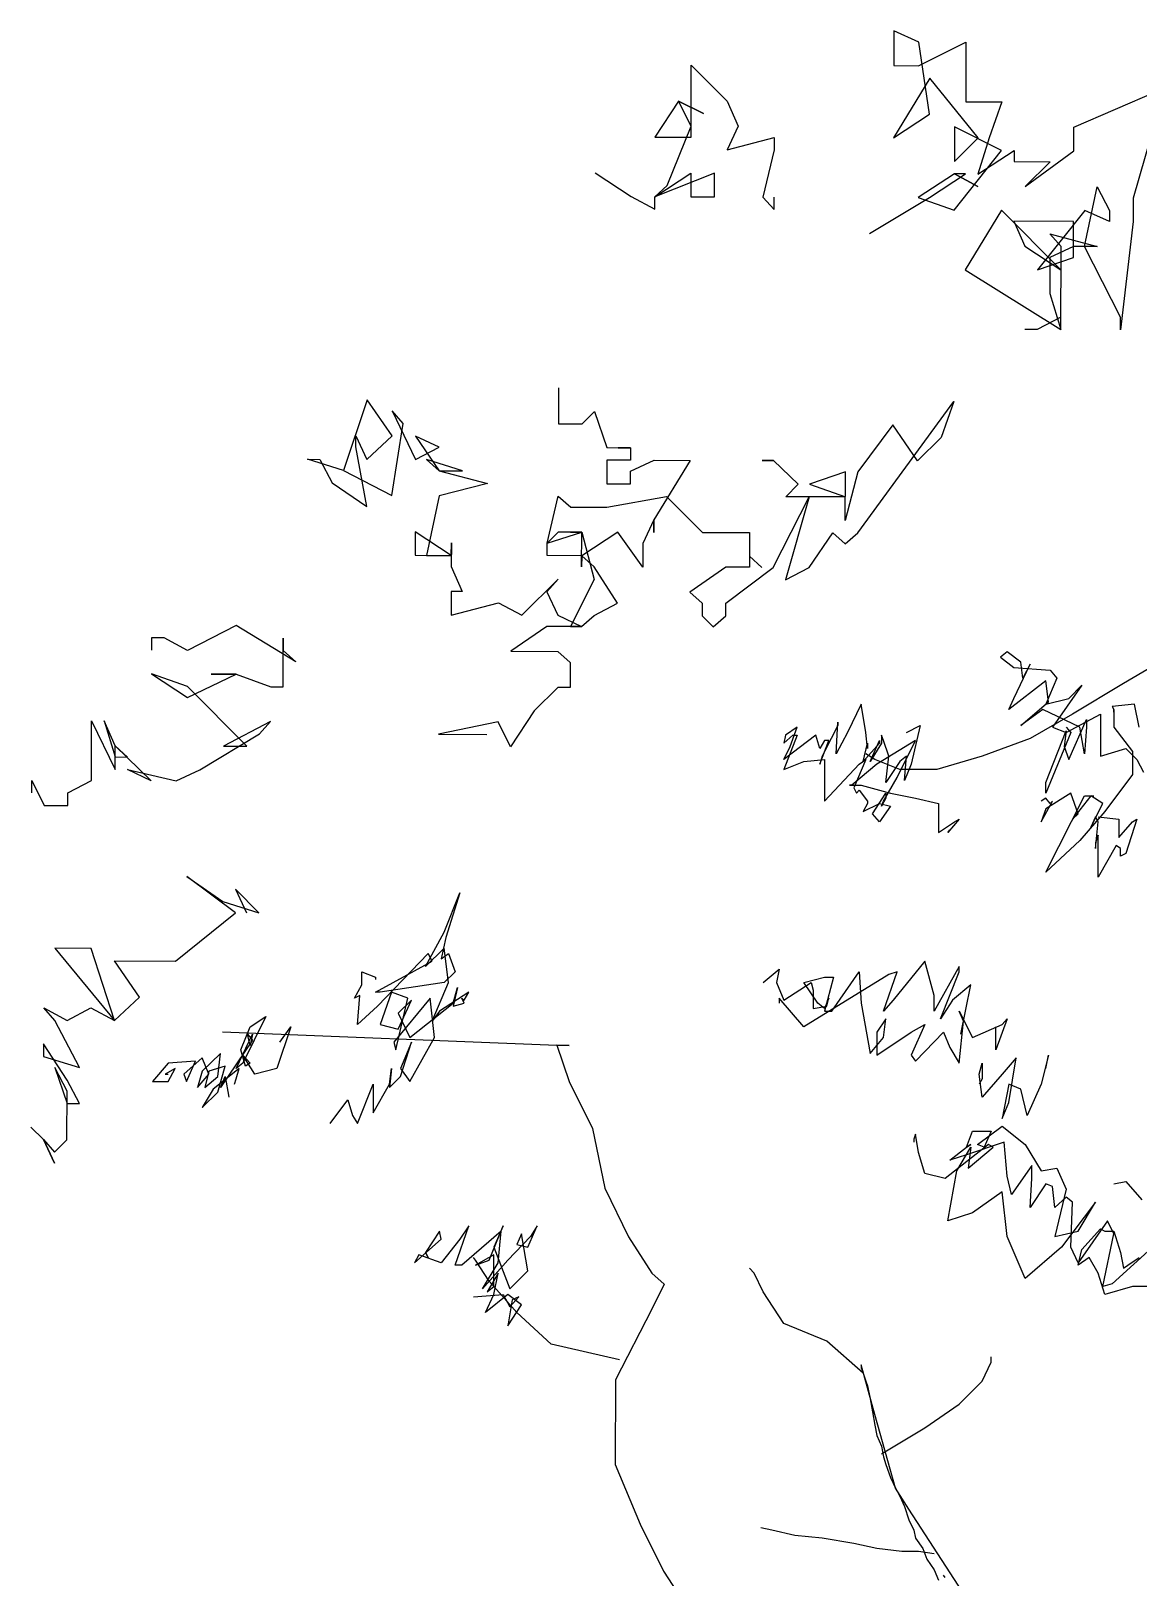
# Model space of a CAD drawing. Extents: x 2.52 to 6.06, y 1.1 to 8.22.
# Drawn here: x 2.971 to 3.56, y 1.865 to 2.689 of the extents above; entities that cross this region are included whole.
import ezdxf

# ---------------------------------------------------------------- set-up
doc = ezdxf.new("R2010")
doc.units = 0
doc.header["$LTSCALE"] = 0.4
doc.header["$MEASUREMENT"] = 0
doc.layers.add('CERCHA', color=7, linetype='CONTINUOUS')

msp = doc.modelspace()

# ---------------------------------------------------------------- linework, layer by layer
at = {"layer": 'CERCHA'}
for p, q in [((3.43038, 2.68854), (3.43033, 2.67008)), ((3.44365, 2.6826), (3.43038, 2.68854)), ((3.44362, 2.67004), (3.46876, 2.68253)), ((3.44946, 2.64418), (3.44365, 2.6826)), ((3.46876, 2.68253), (3.46868, 2.65077)), ((3.3224, 2.63197), (3.3225, 2.67037)), ((3.3225, 2.67037), (3.34165, 2.65112)), ((3.43033, 2.67008), (3.44362, 2.67004)), ((3.44951, 2.66338), (3.43022, 2.63167)), ((3.47527, 2.63155), (3.44951, 2.66338)), ((3.3158, 2.65119), (3.3032, 2.63202)), ((3.32908, 2.6445), (3.3158, 2.65119)), ((3.3158, 2.65119), (3.32908, 2.6445)), ((3.32241, 2.63787), (3.3158, 2.65119)), ((3.34165, 2.65112), (3.34752, 2.63781)), ((3.52625, 2.63732), (3.57061, 2.6564)), ((3.43022, 2.63167), (3.44946, 2.64418)), ((3.46868, 2.65077), (3.48788, 2.65072)), ((3.48788, 2.65072), (3.48118, 2.63154)), ((3.57057, 2.64385), (3.5579, 2.59957)), ((3.30977, 2.60615), (3.32241, 2.63787)), ((3.34752, 2.63781), (3.34158, 2.62527)), ((3.46273, 2.63749), (3.46268, 2.61903)), ((3.48781, 2.62487), (3.46273, 2.63749)), ((3.52621, 2.62477), (3.52625, 2.63732)), ((3.3032, 2.63202), (3.3224, 2.63197)), ((3.34158, 2.62527), (3.36671, 2.63185)), ((3.36671, 2.63185), (3.36669, 2.6252)), ((3.46268, 2.61903), (3.47527, 2.63155)), ((3.48118, 2.63154), (3.47522, 2.61235)), ((3.36669, 2.6252), (3.36071, 2.60011)), ((3.46261, 2.59318), (3.48781, 2.62487)), ((3.47522, 2.61235), (3.49445, 2.62485)), ((3.49445, 2.62485), (3.49444, 2.61894)), ((3.49444, 2.61894), (3.51364, 2.61889)), ((3.50031, 2.60563), (3.52621, 2.62477)), ((3.51364, 2.61889), (3.50031, 2.60563)), ((3.27139, 2.6129), (3.29055, 2.6003)), ((3.30311, 2.60026), (3.32234, 2.61276)), ((3.3349, 2.61273), (3.30311, 2.60026)), ((3.32234, 2.61276), (3.32231, 2.60021)), ((3.33487, 2.60018), (3.3349, 2.61273)), ((3.46266, 2.61238), (3.44343, 2.59988)), ((3.44934, 2.59986), (3.46857, 2.61237)), ((3.4752, 2.6057), (3.46266, 2.61238)), ((3.46266, 2.61238), (3.4752, 2.6057)), ((3.46857, 2.61237), (3.46266, 2.61238)), ((3.30311, 2.60026), (3.30977, 2.60615)), ((3.53198, 2.57379), (3.53871, 2.60553)), ((3.53871, 2.60553), (3.54533, 2.59296)), ((3.29055, 2.6003), (3.30309, 2.59361)), ((3.30309, 2.59361), (3.30311, 2.60026)), ((3.32231, 2.60021), (3.33487, 2.60018)), ((3.36071, 2.60011), (3.3666, 2.59344)), ((3.3666, 2.59344), (3.36662, 2.60009)), ((3.41753, 2.58075), (3.44934, 2.59986)), ((3.44343, 2.59988), (3.46261, 2.59318)), ((3.5579, 2.59957), (3.55787, 2.58702)), ((3.48772, 2.59311), (3.46843, 2.56141)), ((3.51939, 2.56127), (3.48772, 2.59311)), ((3.49435, 2.58719), (3.50022, 2.57388)), ((3.52611, 2.5871), (3.49435, 2.58719)), ((3.53203, 2.59299), (3.50684, 2.56131)), ((3.52606, 2.5679), (3.52611, 2.5871)), ((3.54531, 2.58705), (3.53203, 2.59299)), ((3.54533, 2.59296), (3.54531, 2.58705)), ((3.55787, 2.58702), (3.55106, 2.52943)), ((3.51354, 2.58049), (3.53863, 2.57377)), ((3.51943, 2.57383), (3.51354, 2.58049)), ((3.50022, 2.57388), (3.51939, 2.56127)), ((3.52607, 2.57381), (3.5135, 2.56793)), ((3.51931, 2.52951), (3.51943, 2.57383)), ((3.53863, 2.57377), (3.52607, 2.57381)), ((3.55108, 2.53608), (3.53198, 2.57379)), ((3.46843, 2.56141), (3.51931, 2.52951)), ((3.50684, 2.56131), (3.52606, 2.5679)), ((3.5135, 2.56793), (3.51345, 2.54873)), ((3.51345, 2.54873), (3.51931, 2.52951)), ((3.51932, 2.53616), (3.50675, 2.52955)), ((3.51931, 2.52951), (3.51932, 2.53616)), ((3.55106, 2.52943), (3.55108, 2.53608)), ((3.50675, 2.52955), (3.5001, 2.52957)), ((3.25187, 2.49848), (3.25182, 2.47928)), ((3.14994, 2.49211), (3.13728, 2.45448)), ((3.16318, 2.47288), (3.14994, 2.49211)), ((3.41119, 2.42124), (3.46234, 2.49127)), ((3.46234, 2.49127), (3.45564, 2.47208)), ((3.1631, 2.44112), (3.16911, 2.47951)), ((3.16322, 2.48617), (3.1757, 2.46029)), ((3.16911, 2.47951), (3.16322, 2.48617)), ((3.25182, 2.47928), (3.26438, 2.47925)), ((3.26438, 2.47925), (3.27104, 2.48588)), ((3.27104, 2.48588), (3.27764, 2.46666)), ((3.42981, 2.4788), (3.41128, 2.45374)), ((3.44305, 2.45956), (3.42981, 2.4788)), ((3.14396, 2.46702), (3.14398, 2.47293)), ((3.14398, 2.47293), (3.14985, 2.46036)), ((3.14985, 2.46036), (3.16318, 2.47288)), ((3.17574, 2.47284), (3.18824, 2.45434)), ((3.18828, 2.4669), (3.17574, 2.47284)), ((3.45564, 2.47208), (3.44305, 2.45956)), ((3.14979, 2.43525), (3.14396, 2.46702)), ((3.1757, 2.46029), (3.18828, 2.4669)), ((3.27764, 2.46666), (3.29019, 2.46662)), ((3.28354, 2.46664), (3.29019, 2.46662)), ((3.29019, 2.46662), (3.28354, 2.46664)), ((3.29019, 2.46662), (3.29017, 2.45998)), ((3.1181, 2.46044), (3.12474, 2.46043)), ((3.13728, 2.45448), (3.1181, 2.46044)), ((3.12474, 2.46043), (3.13136, 2.44785)), ((3.13728, 2.45448), (3.1631, 2.44112)), ((3.18161, 2.46027), (3.18824, 2.45434)), ((3.2008, 2.45431), (3.18161, 2.46027)), ((3.18824, 2.45434), (3.21407, 2.44763)), ((3.18824, 2.45434), (3.2008, 2.45431)), ((3.27762, 2.46001), (3.27758, 2.44746)), ((3.29017, 2.45998), (3.27762, 2.46001)), ((3.29014, 2.44742), (3.29016, 2.45407)), ((3.29016, 2.45407), (3.30273, 2.45994)), ((3.32193, 2.45989), (3.30264, 2.42819)), ((3.30273, 2.45994), (3.32193, 2.45989)), ((3.36033, 2.45979), (3.36624, 2.45977)), ((3.36624, 2.45977), (3.36033, 2.45979)), ((3.3795, 2.44718), (3.36624, 2.45977)), ((3.40463, 2.45376), (3.38541, 2.44716)), ((3.40456, 2.42791), (3.40463, 2.45376)), ((3.41128, 2.45374), (3.40456, 2.42791)), ((3.13136, 2.44785), (3.14979, 2.43525)), ((3.21407, 2.44763), (3.18821, 2.44105)), ((3.27758, 2.44746), (3.29014, 2.44742)), ((3.37284, 2.44055), (3.3795, 2.44718)), ((3.38541, 2.44716), (3.40459, 2.44046)), ((3.18821, 2.44105), (3.18147, 2.40931)), ((3.24574, 2.41579), (3.25172, 2.44088)), ((3.25172, 2.44088), (3.25835, 2.43495)), ((3.27755, 2.4349), (3.30932, 2.44072)), ((3.30932, 2.44072), (3.32847, 2.42147)), ((3.36609, 2.4029), (3.38539, 2.44052)), ((3.38539, 2.44052), (3.37272, 2.39624)), ((3.40459, 2.44046), (3.37284, 2.44055)), ((3.25835, 2.43495), (3.27755, 2.4349)), ((3.1756, 2.42188), (3.17556, 2.40933)), ((3.19477, 2.40928), (3.1756, 2.42188)), ((3.25167, 2.42168), (3.24574, 2.41579)), ((3.24574, 2.41579), (3.26422, 2.42164)), ((3.26422, 2.42164), (3.25167, 2.42168)), ((3.25831, 2.42166), (3.26422, 2.42164)), ((3.26422, 2.42164), (3.25831, 2.42166)), ((3.26417, 2.40318), (3.26422, 2.42164)), ((3.28342, 2.42159), (3.26419, 2.40909)), ((3.26422, 2.42164), (3.2708, 2.39652)), ((3.29667, 2.40309), (3.28342, 2.42159)), ((3.30264, 2.42819), (3.2967, 2.41565)), ((3.30262, 2.42154), (3.30264, 2.42819)), ((3.30264, 2.42819), (3.30262, 2.42154)), ((3.32847, 2.42147), (3.35358, 2.4214)), ((3.35358, 2.4214), (3.35355, 2.40885)), ((3.38529, 2.40285), (3.39789, 2.42128)), ((3.39789, 2.42128), (3.40452, 2.41535)), ((3.40452, 2.41535), (3.41119, 2.42124)), ((3.19478, 2.41592), (3.19475, 2.40337)), ((3.19477, 2.40928), (3.19478, 2.41592)), ((3.24572, 2.40914), (3.24574, 2.41579)), ((3.2967, 2.41565), (3.29667, 2.40309)), ((3.17556, 2.40933), (3.19477, 2.40928)), ((3.18147, 2.40931), (3.19477, 2.40928)), ((3.26419, 2.40909), (3.24572, 2.40914)), ((3.26419, 2.40909), (3.26417, 2.40318)), ((3.27082, 2.40316), (3.26419, 2.40909)), ((3.35355, 2.40885), (3.35353, 2.40294)), ((3.36018, 2.40292), (3.35355, 2.40885)), ((3.35355, 2.40885), (3.36018, 2.40292)), ((3.19475, 2.40337), (3.20062, 2.39006)), ((3.23234, 2.37742), (3.2516, 2.39657)), ((3.2516, 2.39657), (3.24567, 2.38994)), ((3.2708, 2.39652), (3.25818, 2.37144)), ((3.28332, 2.38393), (3.27082, 2.40316)), ((3.34098, 2.40297), (3.32174, 2.38973)), ((3.34093, 2.38377), (3.36609, 2.4029)), ((3.35353, 2.40294), (3.34098, 2.40297)), ((3.37272, 2.39624), (3.38529, 2.40285)), ((3.19471, 2.39007), (3.19468, 2.37752)), ((3.20062, 2.39006), (3.19471, 2.39007)), ((3.24567, 2.38994), (3.25155, 2.37737)), ((3.32174, 2.38973), (3.32837, 2.3838)), ((3.19468, 2.37752), (3.21981, 2.3841)), ((3.21981, 2.3841), (3.23234, 2.37742)), ((3.27075, 2.37731), (3.28332, 2.38393)), ((3.32837, 2.3838), (3.32835, 2.37716)), ((3.34091, 2.37712), (3.34093, 2.38377)), ((3.08019, 2.37192), (3.05431, 2.3587)), ((3.1119, 2.35263), (3.08019, 2.37192)), ((3.24562, 2.37147), (3.22638, 2.35823)), ((3.26408, 2.37142), (3.24562, 2.37147)), ((3.25155, 2.37737), (3.26408, 2.37142)), ((3.25818, 2.37144), (3.26408, 2.37142)), ((3.26408, 2.37142), (3.27075, 2.37731)), ((3.32835, 2.37716), (3.33424, 2.37123)), ((3.33424, 2.37123), (3.34091, 2.37712)), ((3.03512, 2.3654), (3.03511, 2.35875)), ((3.04177, 2.36538), (3.03512, 2.3654)), ((3.05431, 2.3587), (3.04177, 2.36538)), ((3.10521, 2.33936), (3.10528, 2.36521)), ((3.10528, 2.36521), (3.10527, 2.35856)), ((3.10527, 2.35856), (3.1119, 2.35263)), ((3.22638, 2.35823), (3.25149, 2.35816)), ((3.25149, 2.35816), (3.25812, 2.35224)), ((3.49069, 2.35792), (3.48716, 2.35507)), ((3.48716, 2.35507), (3.49422, 2.34953)), ((3.49808, 2.35238), (3.49069, 2.35792)), ((3.57919, 2.35658), (3.55266, 2.34113)), ((3.25812, 2.35224), (3.25809, 2.33894)), ((3.49422, 2.33307), (3.50295, 2.35137)), ((3.49422, 2.34953), (3.5137, 2.34818)), ((3.49909, 2.34398), (3.49808, 2.35238)), ((3.50295, 2.35137), (3.49909, 2.34398)), ((3.5137, 2.34818), (3.51722, 2.34398)), ((3.03507, 2.3462), (3.05424, 2.33359)), ((3.05426, 2.3395), (3.03507, 2.3462)), ((3.05424, 2.33359), (3.08012, 2.34607)), ((3.08593, 2.30765), (3.05426, 2.3395)), ((3.06683, 2.34611), (3.08012, 2.34607)), ((3.08012, 2.34607), (3.06683, 2.34611)), ((3.08012, 2.34607), (3.09857, 2.33938)), ((3.09857, 2.33938), (3.10521, 2.33936)), ((3.25144, 2.33896), (3.23885, 2.32644)), ((3.25809, 2.33894), (3.25144, 2.33896)), ((3.51135, 2.34247), (3.4917, 2.32719)), ((3.51722, 2.34398), (3.51135, 2.33005)), ((3.51269, 2.33139), (3.51135, 2.34247)), ((3.53049, 2.34012), (3.51487, 2.31779)), ((3.52361, 2.33307), (3.53049, 2.34012)), ((3.55266, 2.34113), (3.52562, 2.32467)), ((3.41293, 2.33005), (3.40571, 2.31493)), ((3.41545, 2.31493), (3.41293, 2.33005)), ((3.4917, 2.32719), (3.49422, 2.33307)), ((3.49808, 2.31879), (3.51269, 2.33139)), ((3.51135, 2.33005), (3.52361, 2.33307)), ((3.55854, 2.33005), (3.54661, 2.32887)), ((3.56106, 2.31779), (3.55854, 2.33005)), ((3.23885, 2.32644), (3.22625, 2.30727)), ((3.50983, 2.32719), (3.49808, 2.31879)), ((3.52562, 2.32467), (3.50295, 2.31174)), ((3.52948, 2.31779), (3.50983, 2.32719)), ((3.52209, 2.31493), (3.5404, 2.32467)), ((3.52361, 2.30066), (3.53301, 2.32198)), ((3.53301, 2.32198), (3.53301, 2.31779)), ((3.5404, 2.32467), (3.5404, 2.30234)), ((3.54661, 2.32887), (3.54762, 2.32719)), ((3.54762, 2.32719), (3.54762, 2.31779)), ((3.54762, 2.32585), (3.54762, 2.32719)), ((3.54762, 2.32719), (3.54762, 2.32585)), ((3.00316, 2.28942), (3.00325, 2.32117)), ((3.00325, 2.32117), (3.01573, 2.29529)), ((3.00989, 2.32115), (3.01575, 2.30194)), ((3.01577, 2.30785), (3.00989, 2.32115)), ((3.06078, 2.29517), (3.09259, 2.31428)), ((3.09852, 2.32091), (3.07337, 2.30769)), ((3.09259, 2.31428), (3.09852, 2.32091)), ((3.21964, 2.32059), (3.18786, 2.31403)), ((3.18786, 2.31403), (3.21371, 2.31395)), ((3.22625, 2.30727), (3.21964, 2.32059)), ((3.37901, 2.31359), (3.37179, 2.29528)), ((3.37179, 2.30939), (3.37666, 2.31359)), ((3.3728, 2.31359), (3.37179, 2.30939)), ((3.38892, 2.31359), (3.37179, 2.30066)), ((3.37901, 2.31779), (3.3728, 2.31359)), ((3.37515, 2.30754), (3.37901, 2.31779)), ((3.37666, 2.31359), (3.37901, 2.31359)), ((3.39093, 2.30653), (3.38892, 2.31359)), ((3.40067, 2.31879), (3.39345, 2.30485)), ((3.39967, 2.30368), (3.40067, 2.32047)), ((3.40571, 2.31493), (3.39967, 2.30368)), ((3.40067, 2.32047), (3.40067, 2.31879)), ((3.41646, 2.30653), (3.41545, 2.31493)), ((3.42385, 2.31359), (3.42385, 2.30939)), ((3.42486, 2.31073), (3.42385, 2.31359)), ((3.43712, 2.31493), (3.44451, 2.31879)), ((3.44451, 2.31879), (3.43964, 2.29814)), ((3.51135, 2.2884), (3.52209, 2.31594)), ((3.52461, 2.31493), (3.51135, 2.28269)), ((3.51487, 2.31779), (3.52209, 2.31493)), ((3.52209, 2.31594), (3.52109, 2.30754)), ((3.52209, 2.31779), (3.52461, 2.31493)), ((3.532, 2.30368), (3.52948, 2.31779)), ((3.53301, 2.31779), (3.532, 2.30368)), ((3.54762, 2.31779), (3.55753, 2.30485)), ((3.01573, 2.29529), (3.01577, 2.30785)), ((3.01577, 2.30785), (3.03492, 2.28933)), ((3.0224, 2.30192), (3.01577, 2.30785)), ((3.07337, 2.30769), (3.08593, 2.30765)), ((3.37179, 2.30066), (3.37515, 2.30754)), ((3.39345, 2.31073), (3.39093, 2.30653)), ((3.39093, 2.29814), (3.3958, 2.31073)), ((3.3958, 2.31073), (3.39345, 2.31073)), ((3.41411, 2.29948), (3.41646, 2.30939)), ((3.42284, 2.30939), (3.41411, 2.29948)), ((3.41646, 2.30939), (3.41646, 2.30653)), ((3.4178, 2.29948), (3.42284, 2.31073)), ((3.42385, 2.30939), (3.4178, 2.29948)), ((3.44199, 2.31073), (3.42133, 2.29814)), ((3.42284, 2.31073), (3.42284, 2.30939)), ((3.42771, 2.30234), (3.42486, 2.31073)), ((3.43225, 2.29108), (3.44199, 2.31073)), ((3.50295, 2.31174), (3.47742, 2.30234)), ((3.52109, 2.30754), (3.52361, 2.30066)), ((3.5404, 2.30234), (3.554, 2.30653)), ((3.554, 2.30653), (3.55988, 2.30066)), ((3.01575, 2.30194), (3.0224, 2.30192)), ((3.37179, 2.29528), (3.38254, 2.29948)), ((3.38254, 2.29948), (3.39345, 2.30066)), ((3.39228, 2.30234), (3.39093, 2.29814)), ((3.39345, 2.30485), (3.39228, 2.30234)), ((3.39345, 2.30066), (3.39345, 2.27849)), ((3.39345, 2.27849), (3.41193, 2.29814)), ((3.42133, 2.29814), (3.40806, 2.28688)), ((3.41545, 2.30066), (3.40907, 2.28554)), ((3.41193, 2.29814), (3.41545, 2.30066)), ((3.42032, 2.30066), (3.41545, 2.30368)), ((3.43359, 2.29528), (3.42032, 2.30066)), ((3.4262, 2.2884), (3.42771, 2.30234)), ((3.43359, 2.29948), (3.4262, 2.2884)), ((3.43712, 2.30234), (3.43359, 2.29948)), ((3.43611, 2.2894), (3.43712, 2.30234)), ((3.43964, 2.29814), (3.43611, 2.2894)), ((3.47742, 2.30234), (3.45324, 2.29528)), ((3.55753, 2.30485), (3.55753, 2.29259)), ((3.55988, 2.30066), (3.56341, 2.29394)), ((2.97139, 2.28286), (2.97141, 2.2895)), ((2.97141, 2.2895), (2.97802, 2.27619)), ((2.99059, 2.2828), (3.00316, 2.28942)), ((3.02238, 2.29527), (3.04821, 2.28929)), ((3.03492, 2.28933), (3.02238, 2.29527)), ((3.04821, 2.28929), (3.06078, 2.29517)), ((3.42486, 2.27849), (3.43225, 2.29108)), ((3.45324, 2.29528), (3.43359, 2.29528)), ((3.55753, 2.29259), (3.54275, 2.27295)), ((2.99057, 2.27616), (2.99059, 2.2828)), ((3.40672, 2.28688), (3.41293, 2.28688)), ((3.40806, 2.28688), (3.40672, 2.28688)), ((3.40907, 2.28554), (3.41058, 2.28269)), ((3.41058, 2.28269), (3.41193, 2.2842)), ((3.41193, 2.2842), (3.41646, 2.27849)), ((3.41293, 2.28688), (3.42872, 2.28269)), ((3.41898, 2.2716), (3.4262, 2.28269)), ((3.4262, 2.28269), (3.4262, 2.28)), ((3.42872, 2.28269), (3.44199, 2.28)), ((3.51135, 2.28269), (3.51135, 2.2884)), ((3.52461, 2.28269), (3.51135, 2.27429)), ((3.51135, 2.2407), (3.532, 2.28134)), ((3.52848, 2.2716), (3.52461, 2.28269)), ((3.53536, 2.28134), (3.52562, 2.26875)), ((3.532, 2.28134), (3.53687, 2.28134)), ((3.54174, 2.27714), (3.53536, 2.28134)), ((2.97802, 2.27619), (2.99057, 2.27616)), ((3.41411, 2.27295), (3.42284, 2.27714)), ((3.41646, 2.27714), (3.41411, 2.27295)), ((3.41646, 2.27849), (3.41646, 2.27714)), ((3.42284, 2.27714), (3.42872, 2.2758)), ((3.42872, 2.2758), (3.42284, 2.2674)), ((3.4262, 2.28), (3.42385, 2.2758)), ((3.42385, 2.2758), (3.42486, 2.27849)), ((3.44199, 2.28), (3.45425, 2.27714)), ((3.45425, 2.27714), (3.45425, 2.26169)), ((3.51135, 2.28), (3.50883, 2.27849)), ((3.50883, 2.2674), (3.51487, 2.27849)), ((3.51135, 2.27429), (3.50883, 2.2674)), ((3.5137, 2.27714), (3.51135, 2.28)), ((3.51487, 2.27849), (3.5137, 2.27714)), ((3.54275, 2.27295), (3.52948, 2.25749)), ((3.53536, 2.26455), (3.54174, 2.27714)), ((3.42284, 2.2674), (3.41898, 2.2716)), ((3.45425, 2.26169), (3.46264, 2.2674)), ((3.46516, 2.26875), (3.45912, 2.26169)), ((3.46264, 2.2674), (3.46516, 2.26875)), ((3.52562, 2.26875), (3.52848, 2.2716)), ((3.53788, 2.27009), (3.53536, 2.26455)), ((3.53922, 2.2674), (3.53788, 2.27009)), ((3.53788, 2.2533), (3.53922, 2.2674)), ((3.53922, 2.27009), (3.55014, 2.26875)), ((3.55014, 2.26875), (3.55014, 2.25901)), ((3.55014, 2.25901), (3.55753, 2.2674)), ((3.55988, 2.26875), (3.554, 2.25061)), ((3.55753, 2.2674), (3.55988, 2.26875)), ((3.45912, 2.26169), (3.46029, 2.2632)), ((3.52948, 2.25749), (3.51135, 2.2407)), ((3.53922, 2.26035), (3.53788, 2.25615)), ((3.53788, 2.25615), (3.53788, 2.2533)), ((3.53922, 2.23801), (3.53922, 2.26035)), ((3.5488, 2.25481), (3.53922, 2.23801)), ((3.55115, 2.2533), (3.5488, 2.25481)), ((3.55115, 2.2491), (3.55115, 2.2533)), ((3.554, 2.25061), (3.55115, 2.2491)), ((3.05398, 2.23832), (3.07315, 2.22497)), ((3.07978, 2.21905), (3.05398, 2.23832)), ((3.07981, 2.2316), (3.08569, 2.21903)), ((3.09233, 2.21901), (3.07981, 2.2316)), ((3.07315, 2.22497), (3.09233, 2.21901)), ((3.19092, 2.20862), (3.19931, 2.22962)), ((3.19931, 2.22962), (3.19192, 2.20577)), ((3.04795, 2.19329), (3.07978, 2.21905)), ((3.18101, 2.19032), (3.19092, 2.20862)), ((2.98372, 2.20011), (3.01537, 2.16162)), ((3.00292, 2.20005), (2.98372, 2.20011)), ((3.01537, 2.16162), (3.00292, 2.20005)), ((3.19092, 2.20023), (3.18101, 2.19032)), ((3.19192, 2.20577), (3.18941, 2.19452)), ((3.19327, 2.18192), (3.19092, 2.20023)), ((3.01546, 2.19337), (3.04795, 2.19329)), ((3.0287, 2.17414), (3.01546, 2.19337)), ((3.15447, 2.17671), (3.18454, 2.19317)), ((3.18252, 2.19737), (3.15548, 2.16932)), ((3.18454, 2.19317), (3.18252, 2.19737)), ((3.18941, 2.19452), (3.19327, 2.19737)), ((3.19327, 2.19737), (3.19679, 2.18763)), ((3.44686, 2.19317), (3.43006, 2.17252)), ((3.45189, 2.17503), (3.44686, 2.19317)), ((3.46516, 2.19032), (3.45189, 2.16664)), ((3.46516, 2.18763), (3.46516, 2.19032)), ((3.14708, 2.18763), (3.15447, 2.18478)), ((3.14708, 2.18058), (3.14708, 2.18763)), ((3.15447, 2.18478), (3.15447, 2.18343)), ((3.19092, 2.18192), (3.15683, 2.17671)), ((3.18454, 2.16126), (3.19327, 2.18192)), ((3.19679, 2.18763), (3.19092, 2.18192)), ((3.36087, 2.18192), (3.36927, 2.18897)), ((3.36927, 2.18897), (3.36793, 2.18192)), ((3.36793, 2.18192), (3.37179, 2.17252)), ((3.37179, 2.17252), (3.3864, 2.18192)), ((3.42771, 2.18612), (3.38254, 2.15824)), ((3.38254, 2.18192), (3.39345, 2.18478)), ((3.38993, 2.17084), (3.38254, 2.18192)), ((3.3864, 2.18192), (3.38741, 2.17772)), ((3.39832, 2.18478), (3.39345, 2.16664)), ((3.39345, 2.18478), (3.39832, 2.18478)), ((3.39731, 2.16664), (3.41193, 2.18763)), ((3.41193, 2.18763), (3.41293, 2.17084)), ((3.42486, 2.16664), (3.43225, 2.18763)), ((3.43225, 2.18763), (3.42771, 2.18612)), ((3.45525, 2.16244), (3.46516, 2.18763)), ((3.01537, 2.16162), (3.0287, 2.17414)), ((3.14322, 2.17352), (3.14708, 2.18058)), ((3.14608, 2.17503), (3.14322, 2.17352)), ((3.14473, 2.15958), (3.14608, 2.17503)), ((3.15683, 2.17671), (3.15447, 2.17671)), ((3.16287, 2.17671), (3.15683, 2.15958)), ((3.1716, 2.17352), (3.16287, 2.17671)), ((3.18353, 2.17352), (3.16421, 2.15018)), ((3.16522, 2.14598), (3.1716, 2.17352)), ((3.18588, 2.15253), (3.18353, 2.17352)), ((3.20418, 2.17671), (3.1884, 2.16664)), ((3.19814, 2.17923), (3.19579, 2.16932)), ((3.19579, 2.17084), (3.19814, 2.17923)), ((3.20032, 2.17352), (3.20167, 2.17252)), ((3.20167, 2.17084), (3.20032, 2.17352)), ((3.20167, 2.17252), (3.20418, 2.17671)), ((3.36927, 2.17352), (3.36927, 2.17084)), ((3.38254, 2.15824), (3.36927, 2.17352)), ((3.38741, 2.17772), (3.38741, 2.16798)), ((3.3958, 2.17352), (3.39345, 2.16798)), ((3.3948, 2.16932), (3.3958, 2.17352)), ((3.45189, 2.16664), (3.45189, 2.17503)), ((3.47138, 2.18058), (3.46164, 2.17252)), ((3.46617, 2.15438), (3.47138, 2.18058)), ((2.97772, 2.16837), (2.99026, 2.16169)), ((2.98361, 2.1617), (2.97772, 2.16837)), ((2.99026, 2.16169), (3.00283, 2.1683)), ((3.00283, 2.1683), (3.01537, 2.16162)), ((3.15548, 2.16932), (3.14473, 2.15958)), ((3.17362, 2.17252), (3.1664, 2.16546)), ((3.1664, 2.15707), (3.17362, 2.17252)), ((3.1664, 2.16546), (3.17261, 2.15253)), ((3.17261, 2.15253), (3.19579, 2.17084)), ((3.1884, 2.16664), (3.18454, 2.16126)), ((3.19579, 2.16932), (3.20167, 2.17084)), ((3.38741, 2.16798), (3.3948, 2.16932)), ((3.39345, 2.16798), (3.38993, 2.17084)), ((3.39345, 2.16664), (3.39731, 2.16664)), ((3.41293, 2.17084), (3.4178, 2.14413)), ((3.43006, 2.17252), (3.42486, 2.16664)), ((3.46164, 2.17252), (3.45525, 2.16244)), ((3.46516, 2.16664), (3.47238, 2.15253)), ((3.46751, 2.16126), (3.46516, 2.16664)), ((2.99684, 2.13656), (2.98361, 2.1617)), ((3.08276, 2.14598), (3.08763, 2.15824)), ((3.09603, 2.16378), (3.08377, 2.13893)), ((3.08763, 2.15824), (3.09603, 2.16378)), ((3.1093, 2.15824), (3.10191, 2.13607)), ((3.10342, 2.15018), (3.1093, 2.15824)), ((3.15683, 2.15958), (3.1664, 2.15707)), ((3.4262, 2.16244), (3.42133, 2.15539)), ((3.42486, 2.15253), (3.4262, 2.16244)), ((3.44686, 2.15958), (3.43964, 2.14313)), ((3.43964, 2.15539), (3.44686, 2.15958)), ((3.46516, 2.13893), (3.46751, 2.16126)), ((3.47238, 2.15253), (3.48817, 2.15958)), ((3.49069, 2.16244), (3.48464, 2.14598)), ((3.48464, 2.14598), (3.48464, 2.15824)), ((3.48817, 2.15958), (3.49069, 2.16244)), ((2.97767, 2.14916), (2.97765, 2.14252)), ((2.99017, 2.12993), (2.97767, 2.14916)), ((3.08898, 2.15119), (3.07185, 2.126)), ((3.07296, 2.15555), (3.25092, 2.14842)), ((3.08025, 2.13607), (3.08898, 2.15438)), ((3.08629, 2.15438), (3.08898, 2.15119)), ((3.08763, 2.14833), (3.08629, 2.15438)), ((3.08898, 2.15438), (3.08763, 2.14833)), ((3.16421, 2.15018), (3.16522, 2.14598)), ((3.17362, 2.15018), (3.16774, 2.13607)), ((3.16774, 2.13187), (3.17362, 2.15018)), ((3.17261, 2.12919), (3.18588, 2.15253)), ((3.4178, 2.14413), (3.42486, 2.15253)), ((3.42133, 2.14313), (3.43964, 2.15539)), ((3.42133, 2.15539), (3.42133, 2.14313)), ((3.44199, 2.13994), (3.45677, 2.15539)), ((3.45677, 2.15539), (3.46029, 2.14732)), ((2.97765, 2.14252), (2.99684, 2.13656)), ((3.06211, 2.14178), (3.05237, 2.13305)), ((3.07185, 2.14413), (3.06211, 2.13473)), ((3.06563, 2.13305), (3.06211, 2.14178)), ((3.0705, 2.13187), (3.07185, 2.14413)), ((3.08512, 2.13725), (3.08276, 2.14598)), ((3.08377, 2.14313), (3.08763, 2.13893)), ((3.09015, 2.13305), (3.08377, 2.14313)), ((3.25092, 2.14842), (3.25752, 2.1292)), ((3.25757, 2.14841), (3.25092, 2.14842)), ((3.25092, 2.14842), (3.25757, 2.14841)), ((3.43964, 2.14313), (3.44199, 2.13994)), ((3.46029, 2.14732), (3.46516, 2.13893)), ((3.49556, 2.14178), (3.48817, 2.13305)), ((3.4917, 2.11793), (3.49556, 2.14178)), ((3.51269, 2.14313), (3.50883, 2.12768)), ((3.51135, 2.13607), (3.51269, 2.14313)), ((2.98355, 2.13659), (2.99014, 2.11737)), ((2.99016, 2.12402), (2.98355, 2.13659)), ((3.04397, 2.13893), (3.03557, 2.12919)), ((3.04766, 2.13607), (3.04246, 2.13305)), ((3.04246, 2.13305), (3.04397, 2.13305)), ((3.05858, 2.13994), (3.04397, 2.13893)), ((3.04397, 2.12919), (3.04766, 2.13607)), ((3.05237, 2.13305), (3.05371, 2.12919)), ((3.05371, 2.12919), (3.05858, 2.13994)), ((3.06211, 2.13473), (3.05959, 2.126)), ((3.05959, 2.126), (3.06563, 2.13305)), ((3.06563, 2.13473), (3.06345, 2.126)), ((3.07437, 2.13725), (3.06563, 2.13473)), ((3.08176, 2.13607), (3.06799, 2.12499)), ((3.0705, 2.12348), (3.07437, 2.13725)), ((3.08377, 2.13893), (3.08025, 2.13607)), ((3.08025, 2.13053), (3.08176, 2.13607)), ((3.08763, 2.13893), (3.08512, 2.13725)), ((3.10191, 2.13607), (3.09015, 2.13305)), ((3.16287, 2.13607), (3.16186, 2.126)), ((3.16186, 2.12768), (3.16287, 2.13607)), ((3.16774, 2.13607), (3.17261, 2.12919)), ((3.47591, 2.13305), (3.47742, 2.13893)), ((3.47742, 2.12079), (3.47591, 2.13305)), ((3.47742, 2.13893), (3.47742, 2.13053)), ((3.48817, 2.13305), (3.47742, 2.12079)), ((2.99009, 2.09817), (2.99016, 2.12402)), ((2.99679, 2.11736), (2.99017, 2.12993)), ((3.03557, 2.12919), (3.04397, 2.12919)), ((3.06799, 2.12499), (3.06211, 2.11525)), ((3.06345, 2.126), (3.0705, 2.13187)), ((3.07185, 2.126), (3.07437, 2.13187)), ((3.07437, 2.13187), (3.07638, 2.12079)), ((3.07924, 2.12768), (3.08025, 2.13053)), ((3.14473, 2.10685), (3.15313, 2.12768)), ((3.15313, 2.11239), (3.16186, 2.12768)), ((3.15313, 2.12768), (3.15313, 2.11239)), ((3.16186, 2.126), (3.16774, 2.13187)), ((3.25752, 2.1292), (3.27001, 2.10406)), ((3.47742, 2.13053), (3.47591, 2.12768)), ((3.4917, 2.12768), (3.48817, 2.10954)), ((3.49808, 2.12499), (3.4917, 2.12768)), ((3.50144, 2.11105), (3.49808, 2.12499)), ((3.50883, 2.12768), (3.50144, 2.11105)), ((2.99014, 2.11737), (2.99679, 2.11736)), ((3.06211, 2.11525), (3.0705, 2.12348)), ((3.13029, 2.10685), (3.1397, 2.11945)), ((3.1397, 2.11945), (3.14221, 2.11105)), ((3.48817, 2.10954), (3.4917, 2.11793)), ((3.14221, 2.11105), (3.14473, 2.10685)), ((2.9709, 2.10487), (2.97753, 2.09821)), ((3.27001, 2.10406), (3.27657, 2.07229)), ((3.44199, 2.10114), (3.44098, 2.09845)), ((3.4435, 2.0914), (3.44199, 2.10114)), ((3.46902, 2.09425), (3.47238, 2.10265)), ((3.47238, 2.10265), (3.48229, 2.10265)), ((3.4749, 2.0956), (3.48817, 2.10534)), ((3.48229, 2.10265), (3.47843, 2.09425)), ((3.48817, 2.10534), (3.50043, 2.0956)), ((2.97753, 2.09821), (2.98342, 2.09154)), ((2.98341, 2.08564), (2.97753, 2.09821)), ((2.97753, 2.09821), (2.98341, 2.08564)), ((2.98342, 2.09154), (2.99009, 2.09817)), ((3.44098, 2.09845), (3.44098, 2.09694)), ((3.44686, 2.08015), (3.4435, 2.0914)), ((3.48078, 2.0956), (3.45777, 2.07746)), ((3.46029, 2.0872), (3.46902, 2.09425)), ((3.46399, 2.08166), (3.47138, 2.09425)), ((3.48918, 2.09694), (3.46902, 2.09006)), ((3.47138, 2.0956), (3.46902, 2.09425)), ((3.46902, 2.09425), (3.47138, 2.0956)), ((3.47003, 2.083), (3.4833, 2.09425)), ((3.47138, 2.09425), (3.47003, 2.083)), ((3.47843, 2.09425), (3.4749, 2.0956)), ((3.4833, 2.09425), (3.48078, 2.0956)), ((3.49069, 2.0788), (3.48918, 2.09694)), ((3.50043, 2.0956), (3.50883, 2.08166)), ((3.46902, 2.09006), (3.46029, 2.0872)), ((3.50396, 2.08435), (3.49304, 2.06906)), ((3.50396, 2.07746), (3.50396, 2.08435)), ((3.50883, 2.08166), (3.51722, 2.083)), ((3.51722, 2.083), (3.52209, 2.07175)), ((3.45777, 2.07746), (3.44686, 2.08015)), ((3.45912, 2.05496), (3.46399, 2.08166)), ((3.49304, 2.06906), (3.49069, 2.0788)), ((3.50295, 2.06201), (3.50396, 2.07746)), ((3.51135, 2.07461), (3.50295, 2.06201)), ((3.51487, 2.07326), (3.51135, 2.07461)), ((3.54762, 2.07461), (3.554, 2.07595)), ((3.554, 2.07595), (3.5624, 2.06621)), ((3.27657, 2.07229), (3.28905, 2.0464)), ((3.48817, 2.07041), (3.47238, 2.05915)), ((3.49069, 2.04656), (3.48817, 2.07041)), ((3.51622, 2.06201), (3.51487, 2.07326)), ((3.52209, 2.07175), (3.51622, 2.04656)), ((3.52209, 2.06755), (3.51622, 2.06201)), ((3.52562, 2.06486), (3.52209, 2.06755)), ((3.47238, 2.05915), (3.45912, 2.05496)), ((3.53788, 2.06486), (3.51974, 2.04102)), ((3.52461, 2.04102), (3.52562, 2.06486)), ((3.52848, 2.04941), (3.53788, 2.06486)), ((3.19679, 2.03128), (3.20418, 2.05227)), ((3.20418, 2.05227), (3.19931, 2.04522)), ((3.21493, 2.03396), (3.22232, 2.05227)), ((3.22232, 2.05227), (3.21745, 2.04102)), ((3.23559, 2.04102), (3.24046, 2.05227)), ((3.24046, 2.05227), (3.23693, 2.04656)), ((3.54426, 2.05496), (3.52848, 2.03262)), ((3.53049, 2.03967), (3.5404, 2.05076)), ((3.5404, 2.05076), (3.54275, 2.04941)), ((3.54762, 2.04807), (3.54426, 2.05496)), ((3.17513, 2.03262), (3.18941, 2.04522)), ((3.1884, 2.04941), (3.18101, 2.03816)), ((3.18941, 2.04522), (3.1884, 2.04941)), ((3.19931, 2.04522), (3.18941, 2.03262)), ((3.22131, 2.04941), (3.20032, 2.03128)), ((3.2198, 2.03262), (3.22131, 2.04941)), ((3.23693, 2.04656), (3.22484, 2.03396)), ((3.23206, 2.04807), (3.22971, 2.04236)), ((3.22971, 2.04236), (3.23559, 2.04102)), ((3.23559, 2.02842), (3.23206, 2.04807)), ((3.28905, 2.0464), (3.30155, 2.02717)), ((3.50043, 2.02422), (3.49069, 2.04656)), ((3.51622, 2.04656), (3.52848, 2.04941)), ((3.54174, 2.02002), (3.54762, 2.04807)), ((3.54275, 2.04941), (3.54762, 2.04941)), ((3.56979, 2.04236), (3.54661, 2.02137)), ((3.54762, 2.04941), (3.55115, 2.03816)), ((3.17748, 2.03682), (3.17513, 2.03262)), ((3.18941, 2.03262), (3.17748, 2.03682)), ((3.18252, 2.03548), (3.18101, 2.03816)), ((3.18101, 2.03816), (3.18252, 2.03548)), ((3.20771, 2.03396), (3.20654, 2.03548)), ((3.21745, 2.03682), (3.20771, 2.03128)), ((3.20771, 2.03128), (3.21493, 2.03396)), ((3.21493, 2.02288), (3.20771, 2.03396)), ((3.22484, 2.03396), (3.21141, 2.01868)), ((3.21745, 2.04102), (3.22585, 2.01868)), ((3.21745, 2.02002), (3.21745, 2.03682)), ((3.51974, 2.04102), (3.50043, 2.02422)), ((3.52848, 2.03262), (3.52461, 2.04102)), ((3.52848, 2.03128), (3.53049, 2.03967)), ((3.53435, 2.03548), (3.52848, 2.03128)), ((3.53922, 2.02708), (3.53435, 2.03548)), ((3.55115, 2.03816), (3.55266, 2.02977)), ((3.55501, 2.03128), (3.56106, 2.03548)), ((3.20032, 2.03128), (3.19679, 2.03128)), ((3.21141, 2.01868), (3.2198, 2.03262)), ((3.2198, 2.02708), (3.21392, 2.01717)), ((3.21745, 2.01583), (3.2198, 2.02708)), ((3.22585, 2.01868), (3.23559, 2.02842)), ((3.30155, 2.02717), (3.30818, 2.02124)), ((3.356, 2.02708), (3.35348, 2.02977)), ((3.36087, 2.01717), (3.356, 2.02708)), ((3.54275, 2.01583), (3.53922, 2.02708)), ((3.55266, 2.02977), (3.55501, 2.03128)), ((3.21392, 2.01717), (3.21745, 2.02002)), ((3.22971, 2.00609), (3.21493, 2.02288)), ((3.30818, 2.02124), (3.3015, 2.00797)), ((3.37179, 2.00038), (3.36087, 2.01717)), ((3.54661, 2.02137), (3.54174, 2.02002)), ((3.55753, 2.02002), (3.54275, 2.01583)), ((3.5718, 2.02002), (3.55753, 2.02002)), ((3.20654, 2.01448), (3.22232, 2.01583)), ((3.21292, 2.00609), (3.21745, 2.01583)), ((3.22484, 2.01583), (3.21292, 2.00609)), ((3.22232, 2.01583), (3.22585, 2.00911)), ((3.23206, 2.01028), (3.22484, 2.01583)), ((3.22719, 2.01297), (3.22484, 1.99903)), ((3.22484, 1.99903), (3.23206, 2.01028)), ((3.22585, 2.00911), (3.23072, 2.01448)), ((3.23072, 2.01448), (3.22719, 2.01297)), ((3.24785, 1.98929), (3.22971, 2.00609)), ((3.3015, 2.00797), (3.2822, 1.97035)), ((3.3948, 1.99097), (3.37179, 2.00038)), ((3.28429, 1.98089), (3.24785, 1.98929)), ((3.41411, 1.97384), (3.3948, 1.99097)), ((3.41293, 1.97837), (3.41293, 1.9767)), ((3.42032, 1.95184), (3.41293, 1.97837)), ((3.41293, 1.9767), (3.41411, 1.97384)), ((3.47742, 1.96964), (3.48229, 1.97972)), ((3.48229, 1.97972), (3.48229, 1.98257)), ((3.2822, 1.97035), (3.28208, 1.9253)), ((3.41411, 1.97384), (3.41545, 1.96964)), ((3.41545, 1.96964), (3.41646, 1.96712)), ((3.46516, 1.95738), (3.47742, 1.96964)), ((3.41646, 1.96712), (3.4178, 1.96024)), ((3.4178, 1.96024), (3.41898, 1.95318)), ((3.41898, 1.95318), (3.42032, 1.94613)), ((3.43124, 1.91254), (3.42032, 1.95184)), ((3.44686, 1.94479), (3.46516, 1.95738)), ((3.42032, 1.94613), (3.42133, 1.94059)), ((3.42385, 1.93085), (3.44686, 1.94479)), ((3.42133, 1.94059), (3.42385, 1.93505)), ((3.42385, 1.93505), (3.42486, 1.92934)), ((3.42486, 1.92934), (3.4262, 1.92514)), ((3.28208, 1.9253), (3.29528, 1.89351)), ((3.4262, 1.92514), (3.42872, 1.91825)), ((3.42872, 1.91825), (3.43124, 1.91254)), ((3.43124, 1.91254), (3.43359, 1.90834)), ((3.43846, 1.90146), (3.43124, 1.91254)), ((3.43359, 1.90834), (3.43611, 1.9028)), ((3.43611, 1.9028), (3.43846, 1.89575)), ((3.29528, 1.89351), (3.30777, 1.86837)), ((3.47843, 1.83982), (3.43846, 1.90146)), ((3.43846, 1.89575), (3.44098, 1.89021)), ((3.36541, 1.89021), (3.35953, 1.89155)), ((3.37767, 1.88735), (3.36541, 1.89021)), ((3.39228, 1.88601), (3.37767, 1.88735)), ((3.40907, 1.88315), (3.39228, 1.88601)), ((3.44098, 1.89021), (3.44199, 1.88601)), ((3.44199, 1.88601), (3.44585, 1.88046)), ((3.42133, 1.88046), (3.40907, 1.88315)), ((3.4346, 1.87895), (3.42133, 1.88046)), ((3.4435, 1.87895), (3.4346, 1.87895)), ((3.45189, 1.87761), (3.4435, 1.87895)), ((3.44585, 1.88046), (3.44803, 1.87475)), ((3.44803, 1.87475), (3.45189, 1.86921)), ((3.45189, 1.86921), (3.45425, 1.86367)), ((3.30777, 1.86837), (3.32027, 1.84913)), ((3.45777, 1.86501), (3.45677, 1.86636))]:
    msp.add_line(p, q, dxfattribs=at)

doc.saveas('drawing.dxf')
